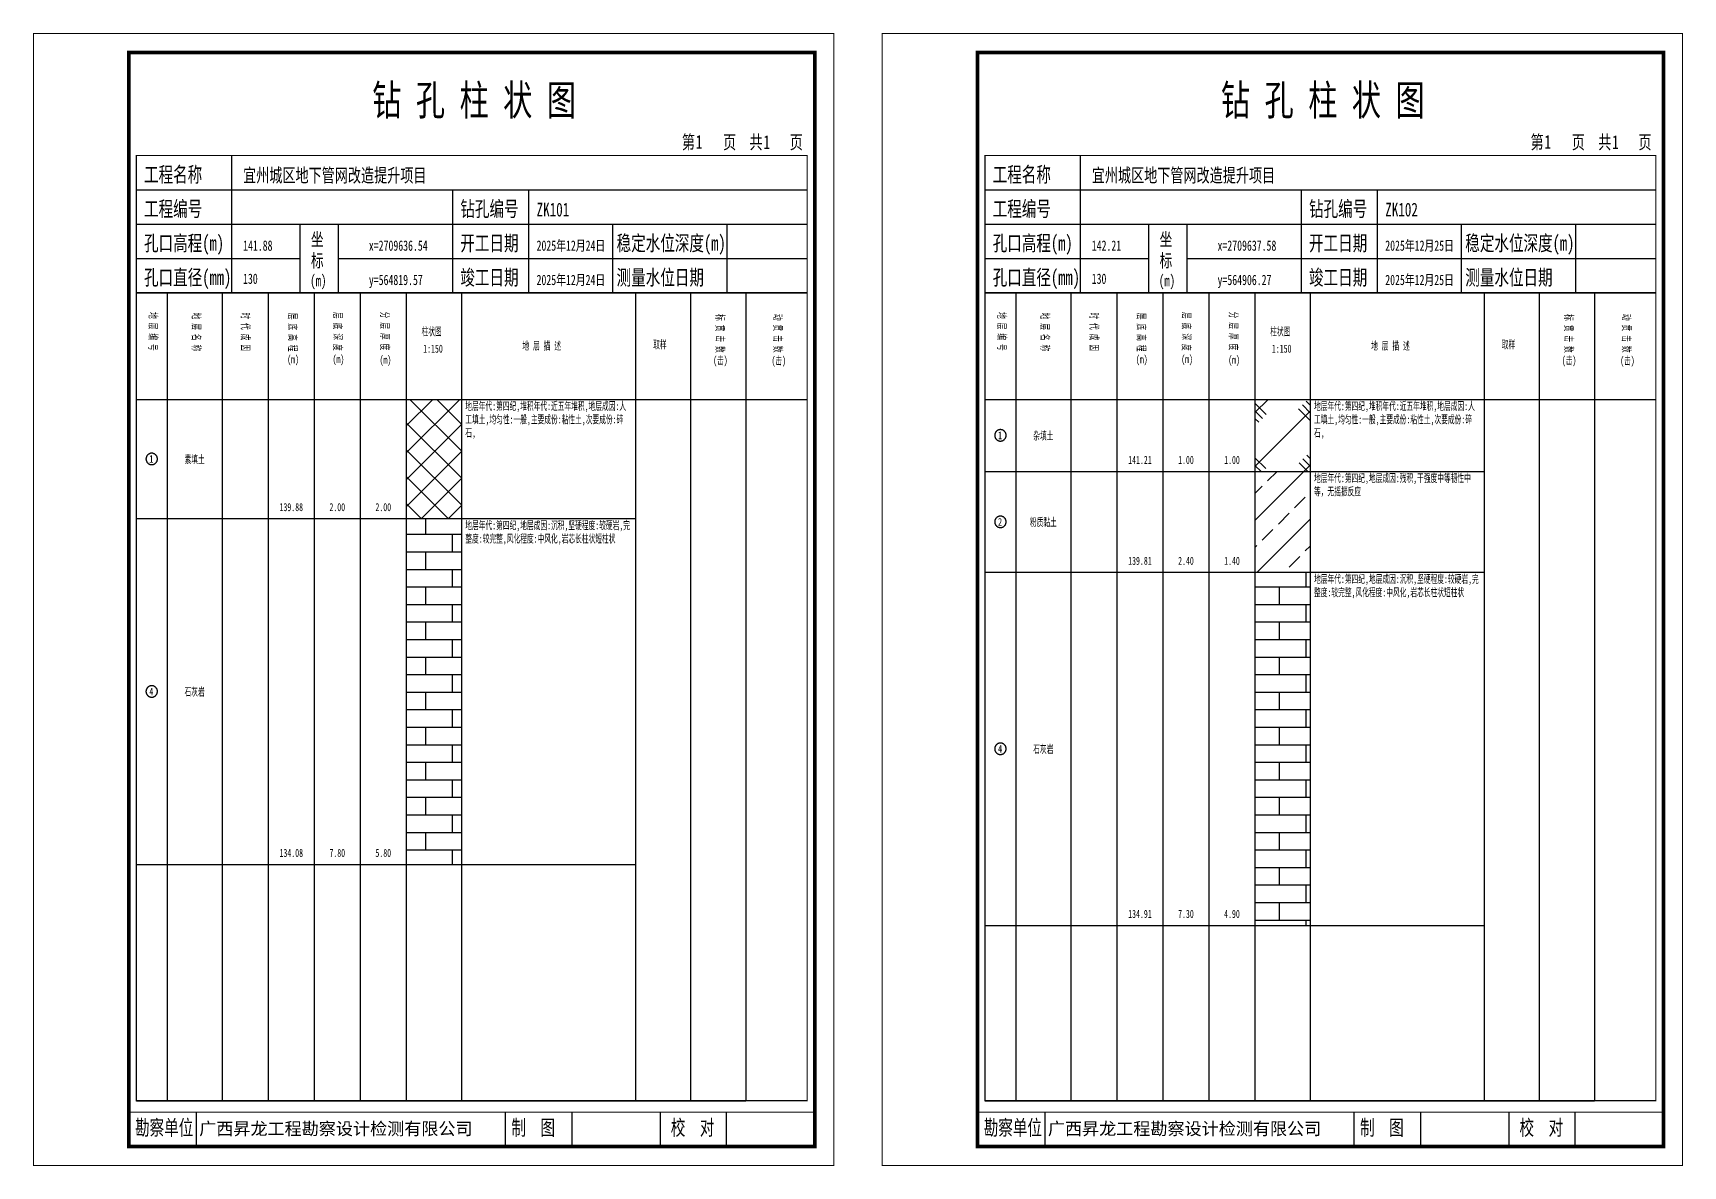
# Model space of a CAD drawing. Header units: millimetres. Extents: x 0 to 2711117, y 0 to 567555.
# Drawn here: x 26944.9 to 27377.9, y -0.1 to 297.1 of the extents above; entities that cross this region are included whole.
import ezdxf
from ezdxf.enums import TextEntityAlignment as Align

# ---------------------------------------------------------------- set-up
doc = ezdxf.new("R2010")
doc.units = ezdxf.units.MM
doc.layers.add('GICAD_POU_TEXTS', color=7, linetype='Continuous')
doc.layers.add('勘察点图例', color=7, linetype='Continuous')
doc.styles.add('HEAD_FONT', font='simfang.ttf', dxfattribs={"width": 0.6})
doc.styles.add('HEAD_FONT2', font='simfang.ttf', dxfattribs={"width": 0.6})
doc.styles.add('HT', font='simhei.ttf')
doc.styles.add('LZ_FONT', font='simfang.ttf', dxfattribs={"width": 0.7, "height": 8})
doc.styles.add('成果图图块', font='simfang.ttf', dxfattribs={"height": 2.5})
doc.styles.add('成果图表体', font='simfang.ttf', dxfattribs={"width": 0.6, "height": 2.1})
pattern_1 = [(0, (0, 0), (0, 4.6), []), (90, (0, 0), (-7, 4.6), [4.6, -4.6])]

# ---------------------------------------------------------------- blocks, each defined once
blk = doc.blocks.new('ZK101')
for p, q in [((52, 229), (52, 265)), ((27, 256), (203, 256)), ((110, 229), (110, 256)), ((130, 229), (130, 256)), ((27, 247), (203, 247)), ((70, 229), (70, 247)), ((80, 229), (80, 247)), ((152, 229), (152, 247)), ((182, 229), (182, 247)), ((27, 238), (70, 238)), ((80, 238), (203, 238)), ((27, 229), (35.05, 229)), ((35.05, 229), (35.05, 17)), ((35.05, 229), (49.53, 229)), ((49.53, 229), (49.53, 17)), ((49.53, 229), (61.6, 229)), ((61.6, 229), (61.6, 17)), ((61.6, 229), (73.68, 229)), ((73.68, 229), (73.68, 17)), ((73.68, 229), (85.75, 229)), ((85.75, 229), (85.75, 17)), ((85.75, 229), (97.82, 229)), ((97.82, 229), (97.82, 17)), ((97.82, 229), (112.3, 229)), ((112.3, 229), (112.3, 17)), ((112.3, 229), (157.93, 229)), ((157.93, 229), (157.93, 17)), ((157.93, 229), (172.42, 229)), ((172.42, 229), (172.42, 17)), ((172.42, 229), (186.9, 229)), ((186.9, 229), (186.9, 17)), ((186.9, 229), (203, 229)), ((27, 201), (203, 201)), ((27, 17), (35.05, 17)), ((35.05, 17), (49.53, 17)), ((42.74, 4.95), (42.74, 13.95)), ((42.74, 4.95), (42.74, 13.95)), ((49.53, 17), (61.6, 17)), ((61.6, 17), (73.68, 17)), ((73.68, 17), (85.75, 17)), ((85.75, 17), (97.82, 17)), ((97.82, 17), (112.3, 17)), ((112.3, 17), (157.93, 17)), ((123.83, 4.95), (123.83, 13.95)), ((141.38, 4.95), (141.38, 13.95)), ((157.93, 17), (172.42, 17)), ((164.48, 4.95), (164.48, 13.95)), ((172.42, 17), (186.9, 17)), ((181.84, 4.95), (181.84, 13.95)), ((181.84, 4.95), (181.84, 13.95))]:
    blk.add_line(p, q)
for points, const_width in [([(0, 0), (210, 0), (210, 297), (0, 297)], 0.25), ([(25, 5), (205, 5), (205, 292), (25, 292)], 1), ([(27, 265), (203, 265), (203, 17), (27, 17)], 0.3)]:
    blk.add_lwpolyline(points, close=True, dxfattribs=dict(const_width=const_width))
at = {"const_width": 0.3}
for points in [[(27, 229), (203, 229)], [(25, 14), (205, 14)]]:
    blk.add_lwpolyline(points, dxfattribs=at)
at = {"style": 'LZ_FONT', "width": 0.7}
for s, height, p in [('钻 孔 柱 状 图', 8, (88.9, 275.54)), ('第', 3.6, (170.12, 266.7)), ('1', 3.6, (173.78, 266.75)), ('页', 3.6, (180.96, 266.7)), ('共', 3.6, (187.88, 266.7)), ('1', 3.6, (191.54, 266.7)), ('页', 3.6, (198.44, 266.7)), ('工程名称', 4, (29, 258)), ('宜州城区地下管网改造提升项目', 3.6, (55, 258)), ('工程编号', 4, (29, 249)), ('钻孔编号', 4, (112, 249)), ('ZK101', 3.6, (132, 249)), ('孔口高程(m)', 4, (29, 240)), ('141.88', 2.7, (55, 240)), ('坐', 3.5, (72.79, 241.24)), ('x=2709636.54', 2.7, (88, 240)), ('开工日期', 4, (112, 240)), ('2025年12月24日', 2.7, (132, 240)), ('稳定水位深度(m)', 4, (153, 240)), ('标', 3.5, (72.79, 235.7)), ('孔口直径(mm)', 4, (29, 231)), ('130', 2.7, (54.98, 231.31)), ('(m) ', 3, (72.59, 230.65)), ('竣工日期', 4, (112, 231)), ('2025年12月24日', 2.7, (132, 231)), ('测量水位日期', 4, (153, 231)), ('y=564819.57', 2.7, (88, 231)), ('勘察单位', 4, (26.65, 7.95)), ('制  图', 4, (125.4, 7.95)), ('校  对', 4, (167.22, 7.95))]:
    blk.add_text(s, height=height, dxfattribs=at).set_placement(p)
at = {"style": 'HT'}
blk.add_text('广西昇龙工程勘察设计检测有限公司', height=3.2865, dxfattribs=at).set_placement((43.48, 8.02))
at = {"char_height": 2.1, "width": 22.806, "attachment_point": 1, "rotation": 270, "style": 'HEAD_FONT'}
for s, insert in [('地 层 编 号', (32.46, 223.92)), ('地 层 名 称', (43.79, 223.76)), ('时 代 成 因', (56.67, 223.83)), ('层 底 高 程', (69.07, 223.71)), ('层 底 深 度', (80.9, 223.91)), ('分 层 厚 度', (93.26, 224.01)), ('标 贯 击 数', (181.21, 223.37)), ('动 贯 击 数', (196.38, 223.43))]:
    blk.add_mtext(s, dxfattribs=dict(at, insert=insert))
at = {"char_height": 2.1, "attachment_point": 1}
for s, insert, width, style in [('柱状图', (101.82, 219.87), 7.855, 'HEAD_FONT2'), ('取样', (162.58, 216.44), 7.855, 'HEAD_FONT2'), ('(m)', (66.58, 212.56), 4.7944, 'HEAD_FONT'), ('(m)', (78.47, 212.61), 4.7944, 'HEAD_FONT'), ('(m)', (90.81, 212.43), 4.7944, 'HEAD_FONT'), ('1:150', (102.26, 215.36), 6.9223, 'HEAD_FONT2'), ('地 层 描 述', (128.29, 216.11), 22.0781, 'HEAD_FONT2'), ('(击)', (178.33, 212.31), 7.855, 'HEAD_FONT2'), ('(击)', (193.64, 212.22), 7.855, 'HEAD_FONT2')]:
    blk.add_mtext(s, dxfattribs=dict(at, insert=insert, width=width, style=style))
blk = doc.blocks.new('ZK101_0')
at = {"color": 7}
blk.add_polyline3d([(-1.5, 0.02, 0), (-1.5, -0.06, 0), (-1.49, -0.13, 0), (-1.48, -0.2, 0), (-1.47, -0.28, 0), (-1.46, -0.35, 0), (-1.44, -0.42, 0), (-1.41, -0.49, 0), (-1.39, -0.56, 0), (-1.36, -0.63, 0), (-1.32, -0.69, 0), (-1.29, -0.76, 0), (-1.25, -0.82, 0), (-1.2, -0.88, 0), (-1.16, -0.94, 0), (-1.11, -0.99, 0), (-1.06, -1.04, 0), (-1.01, -1.1, 0), (-0.95, -1.14, 0), (-0.89, -1.19, 0), (-0.83, -1.23, 0), (-0.77, -1.27, 0), (-0.71, -1.31, 0), (-0.64, -1.34, 0), (-0.57, -1.37, 0), (-0.51, -1.4, 0), (-0.44, -1.42, 0), (-0.36, -1.44, 0), (-0.29, -1.46, 0), (-0.22, -1.47, 0), (-0.15, -1.48, 0), (-0.07, -1.48, 0), (0, -1.48, 0), (0.07, -1.48, 0), (0.15, -1.48, 0), (0.22, -1.47, 0), (0.29, -1.46, 0), (0.36, -1.44, 0), (0.44, -1.42, 0), (0.51, -1.4, 0), (0.57, -1.37, 0), (0.64, -1.34, 0), (0.71, -1.31, 0), (0.77, -1.27, 0), (0.83, -1.23, 0), (0.89, -1.19, 0), (0.95, -1.14, 0), (1.01, -1.1, 0), (1.06, -1.04, 0), (1.11, -0.99, 0), (1.16, -0.94, 0), (1.2, -0.88, 0), (1.25, -0.82, 0), (1.29, -0.76, 0), (1.32, -0.69, 0), (1.36, -0.63, 0), (1.39, -0.56, 0), (1.41, -0.49, 0), (1.44, -0.42, 0), (1.46, -0.35, 0), (1.47, -0.28, 0), (1.48, -0.2, 0), (1.49, -0.13, 0), (1.5, -0.06, 0), (1.5, 0.02, 0), (1.5, 0.09, 0), (1.49, 0.16, 0), (1.48, 0.24, 0), (1.47, 0.31, 0), (1.46, 0.38, 0), (1.44, 0.45, 0), (1.41, 0.52, 0), (1.39, 0.59, 0), (1.36, 0.66, 0), (1.32, 0.72, 0), (1.29, 0.79, 0), (1.25, 0.85, 0), (1.2, 0.91, 0), (1.16, 0.97, 0), (1.11, 1.02, 0), (1.06, 1.08, 0), (1.01, 1.13, 0), (0.95, 1.18, 0), (0.89, 1.22, 0), (0.83, 1.26, 0), (0.77, 1.3, 0), (0.71, 1.34, 0), (0.64, 1.37, 0), (0.57, 1.4, 0), (0.51, 1.43, 0), (0.44, 1.45, 0), (0.36, 1.47, 0), (0.29, 1.49, 0), (0.22, 1.5, 0), (0.15, 1.51, 0), (0.07, 1.51, 0), (0, 1.52, 0), (-0.07, 1.51, 0), (-0.15, 1.51, 0), (-0.22, 1.5, 0), (-0.29, 1.49, 0), (-0.36, 1.47, 0), (-0.44, 1.45, 0), (-0.51, 1.43, 0), (-0.57, 1.4, 0), (-0.64, 1.37, 0), (-0.71, 1.34, 0), (-0.77, 1.3, 0), (-0.83, 1.26, 0), (-0.89, 1.22, 0), (-0.95, 1.18, 0), (-1.01, 1.13, 0), (-1.06, 1.08, 0), (-1.11, 1.02, 0), (-1.16, 0.97, 0), (-1.2, 0.91, 0), (-1.25, 0.85, 0), (-1.29, 0.79, 0), (-1.32, 0.72, 0), (-1.36, 0.66, 0), (-1.39, 0.59, 0), (-1.41, 0.52, 0), (-1.44, 0.45, 0), (-1.46, 0.38, 0), (-1.47, 0.31, 0), (-1.48, 0.24, 0), (-1.49, 0.16, 0), (-1.5, 0.09, 0), (-1.5, 0.02, 0)], dxfattribs=at)
at = {"layer": 'GICAD_POU_TEXTS', "color": 7, "style": '成果图图块', "width": 0.7}
blk.add_text('1', height=2, dxfattribs=at).set_placement((-0.09, -0.99), align=Align.CENTER)
blk = doc.blocks.new('ZK101_1')
at = {"color": 7}
blk.add_polyline3d([(-1.5, 0.02, 0), (-1.5, -0.06, 0), (-1.49, -0.13, 0), (-1.48, -0.2, 0), (-1.47, -0.28, 0), (-1.46, -0.35, 0), (-1.44, -0.42, 0), (-1.41, -0.49, 0), (-1.39, -0.56, 0), (-1.36, -0.63, 0), (-1.32, -0.69, 0), (-1.29, -0.76, 0), (-1.25, -0.82, 0), (-1.2, -0.88, 0), (-1.16, -0.94, 0), (-1.11, -0.99, 0), (-1.06, -1.04, 0), (-1.01, -1.1, 0), (-0.95, -1.14, 0), (-0.89, -1.19, 0), (-0.83, -1.23, 0), (-0.77, -1.27, 0), (-0.71, -1.31, 0), (-0.64, -1.34, 0), (-0.57, -1.37, 0), (-0.51, -1.4, 0), (-0.44, -1.42, 0), (-0.36, -1.44, 0), (-0.29, -1.46, 0), (-0.22, -1.47, 0), (-0.15, -1.48, 0), (-0.07, -1.48, 0), (0, -1.48, 0), (0.07, -1.48, 0), (0.15, -1.48, 0), (0.22, -1.47, 0), (0.29, -1.46, 0), (0.36, -1.44, 0), (0.44, -1.42, 0), (0.51, -1.4, 0), (0.57, -1.37, 0), (0.64, -1.34, 0), (0.71, -1.31, 0), (0.77, -1.27, 0), (0.83, -1.23, 0), (0.89, -1.19, 0), (0.95, -1.14, 0), (1.01, -1.1, 0), (1.06, -1.04, 0), (1.11, -0.99, 0), (1.16, -0.94, 0), (1.2, -0.88, 0), (1.25, -0.82, 0), (1.29, -0.76, 0), (1.32, -0.69, 0), (1.36, -0.63, 0), (1.39, -0.56, 0), (1.41, -0.49, 0), (1.44, -0.42, 0), (1.46, -0.35, 0), (1.47, -0.28, 0), (1.48, -0.2, 0), (1.49, -0.13, 0), (1.5, -0.06, 0), (1.5, 0.02, 0), (1.5, 0.09, 0), (1.49, 0.16, 0), (1.48, 0.24, 0), (1.47, 0.31, 0), (1.46, 0.38, 0), (1.44, 0.45, 0), (1.41, 0.52, 0), (1.39, 0.59, 0), (1.36, 0.66, 0), (1.32, 0.72, 0), (1.29, 0.79, 0), (1.25, 0.85, 0), (1.2, 0.91, 0), (1.16, 0.97, 0), (1.11, 1.02, 0), (1.06, 1.08, 0), (1.01, 1.13, 0), (0.95, 1.18, 0), (0.89, 1.22, 0), (0.83, 1.26, 0), (0.77, 1.3, 0), (0.71, 1.34, 0), (0.64, 1.37, 0), (0.57, 1.4, 0), (0.51, 1.43, 0), (0.44, 1.45, 0), (0.36, 1.47, 0), (0.29, 1.49, 0), (0.22, 1.5, 0), (0.15, 1.51, 0), (0.07, 1.51, 0), (0, 1.52, 0), (-0.07, 1.51, 0), (-0.15, 1.51, 0), (-0.22, 1.5, 0), (-0.29, 1.49, 0), (-0.36, 1.47, 0), (-0.44, 1.45, 0), (-0.51, 1.43, 0), (-0.57, 1.4, 0), (-0.64, 1.37, 0), (-0.71, 1.34, 0), (-0.77, 1.3, 0), (-0.83, 1.26, 0), (-0.89, 1.22, 0), (-0.95, 1.18, 0), (-1.01, 1.13, 0), (-1.06, 1.08, 0), (-1.11, 1.02, 0), (-1.16, 0.97, 0), (-1.2, 0.91, 0), (-1.25, 0.85, 0), (-1.29, 0.79, 0), (-1.32, 0.72, 0), (-1.36, 0.66, 0), (-1.39, 0.59, 0), (-1.41, 0.52, 0), (-1.44, 0.45, 0), (-1.46, 0.38, 0), (-1.47, 0.31, 0), (-1.48, 0.24, 0), (-1.49, 0.16, 0), (-1.5, 0.09, 0), (-1.5, 0.02, 0)], dxfattribs=at)
at = {"layer": 'GICAD_POU_TEXTS', "color": 7, "style": '成果图图块', "width": 0.7}
blk.add_text('4', height=2, dxfattribs=at).set_placement((-0.09, -0.99), align=Align.CENTER)
blk = doc.blocks.new('ZK102')
for p, q in [((52, 229), (52, 265)), ((27, 256), (203, 256)), ((110, 229), (110, 256)), ((130, 229), (130, 256)), ((27, 247), (203, 247)), ((70, 229), (70, 247)), ((80, 229), (80, 247)), ((152, 229), (152, 247)), ((182, 229), (182, 247)), ((27, 238), (70, 238)), ((80, 238), (203, 238)), ((27, 229), (35.05, 229)), ((35.05, 229), (35.05, 17)), ((35.05, 229), (49.53, 229)), ((49.53, 229), (49.53, 17)), ((49.53, 229), (61.6, 229)), ((61.6, 229), (61.6, 17)), ((61.6, 229), (73.68, 229)), ((73.68, 229), (73.68, 17)), ((73.68, 229), (85.75, 229)), ((85.75, 229), (85.75, 17)), ((85.75, 229), (97.82, 229)), ((97.82, 229), (97.82, 17)), ((97.82, 229), (112.3, 229)), ((112.3, 229), (112.3, 17)), ((112.3, 229), (157.93, 229)), ((157.93, 229), (157.93, 17)), ((157.93, 229), (172.42, 229)), ((172.42, 229), (172.42, 17)), ((172.42, 229), (186.9, 229)), ((186.9, 229), (186.9, 17)), ((186.9, 229), (203, 229)), ((27, 201), (203, 201)), ((27, 17), (35.05, 17)), ((35.05, 17), (49.53, 17)), ((42.74, 4.95), (42.74, 13.95)), ((42.74, 4.95), (42.74, 13.95)), ((49.53, 17), (61.6, 17)), ((61.6, 17), (73.68, 17)), ((73.68, 17), (85.75, 17)), ((85.75, 17), (97.82, 17)), ((97.82, 17), (112.3, 17)), ((112.3, 17), (157.93, 17)), ((123.83, 4.95), (123.83, 13.95)), ((141.38, 4.95), (141.38, 13.95)), ((157.93, 17), (172.42, 17)), ((164.48, 4.95), (164.48, 13.95)), ((172.42, 17), (186.9, 17)), ((181.84, 4.95), (181.84, 13.95)), ((181.84, 4.95), (181.84, 13.95))]:
    blk.add_line(p, q)
for points, const_width in [([(0, 0), (210, 0), (210, 297), (0, 297)], 0.25), ([(25, 5), (205, 5), (205, 292), (25, 292)], 1), ([(27, 265), (203, 265), (203, 17), (27, 17)], 0.3)]:
    blk.add_lwpolyline(points, close=True, dxfattribs=dict(const_width=const_width))
at = {"const_width": 0.3}
for points in [[(27, 229), (203, 229)], [(25, 14), (205, 14)]]:
    blk.add_lwpolyline(points, dxfattribs=at)
at = {"style": 'LZ_FONT', "width": 0.7}
for s, height, p in [('钻 孔 柱 状 图', 8, (88.9, 275.54)), ('第', 3.6, (170.12, 266.7)), ('1', 3.6, (173.78, 266.75)), ('页', 3.6, (180.96, 266.7)), ('共', 3.6, (187.88, 266.7)), ('1', 3.6, (191.54, 266.7)), ('页', 3.6, (198.44, 266.7)), ('工程名称', 4, (29, 258)), ('宜州城区地下管网改造提升项目', 3.6, (55, 258)), ('工程编号', 4, (29, 249)), ('钻孔编号', 4, (112, 249)), ('ZK102', 3.6, (132, 249)), ('孔口高程(m)', 4, (29, 240)), ('142.21', 2.7, (55, 240)), ('坐', 3.5, (72.79, 241.24)), ('x=2709637.58', 2.7, (88, 240)), ('开工日期', 4, (112, 240)), ('2025年12月25日', 2.7, (132, 240)), ('稳定水位深度(m)', 4, (153, 240)), ('标', 3.5, (72.79, 235.7)), ('孔口直径(mm)', 4, (29, 231)), ('130', 2.7, (54.98, 231.31)), ('(m) ', 3, (72.59, 230.65)), ('竣工日期', 4, (112, 231)), ('2025年12月25日', 2.7, (132, 231)), ('测量水位日期', 4, (153, 231)), ('y=564906.27', 2.7, (88, 231)), ('勘察单位', 4, (26.65, 7.95)), ('制  图', 4, (125.4, 7.95)), ('校  对', 4, (167.22, 7.95))]:
    blk.add_text(s, height=height, dxfattribs=at).set_placement(p)
at = {"style": 'HT'}
blk.add_text('广西昇龙工程勘察设计检测有限公司', height=3.2865, dxfattribs=at).set_placement((43.48, 8.02))
at = {"char_height": 2.1, "width": 22.806, "attachment_point": 1, "rotation": 270, "style": 'HEAD_FONT'}
for s, insert in [('地 层 编 号', (32.46, 223.92)), ('地 层 名 称', (43.79, 223.76)), ('时 代 成 因', (56.67, 223.83)), ('层 底 高 程', (69.07, 223.71)), ('层 底 深 度', (80.9, 223.91)), ('分 层 厚 度', (93.26, 224.01)), ('标 贯 击 数', (181.21, 223.37)), ('动 贯 击 数', (196.38, 223.43))]:
    blk.add_mtext(s, dxfattribs=dict(at, insert=insert))
at = {"char_height": 2.1, "attachment_point": 1}
for s, insert, width, style in [('柱状图', (101.82, 219.87), 7.855, 'HEAD_FONT2'), ('取样', (162.58, 216.44), 7.855, 'HEAD_FONT2'), ('(m)', (66.58, 212.56), 4.7944, 'HEAD_FONT'), ('(m)', (78.47, 212.61), 4.7944, 'HEAD_FONT'), ('(m)', (90.81, 212.43), 4.7944, 'HEAD_FONT'), ('1:150', (102.26, 215.36), 6.9223, 'HEAD_FONT2'), ('地 层 描 述', (128.29, 216.11), 22.0781, 'HEAD_FONT2'), ('(击)', (178.33, 212.31), 7.855, 'HEAD_FONT2'), ('(击)', (193.64, 212.22), 7.855, 'HEAD_FONT2')]:
    blk.add_mtext(s, dxfattribs=dict(at, insert=insert, width=width, style=style))
blk = doc.blocks.new('ZK102_0')
at = {"color": 7}
blk.add_polyline3d([(-1.5, 0.02, 0), (-1.5, -0.06, 0), (-1.49, -0.13, 0), (-1.48, -0.2, 0), (-1.47, -0.28, 0), (-1.46, -0.35, 0), (-1.44, -0.42, 0), (-1.41, -0.49, 0), (-1.39, -0.56, 0), (-1.36, -0.63, 0), (-1.32, -0.69, 0), (-1.29, -0.76, 0), (-1.25, -0.82, 0), (-1.2, -0.88, 0), (-1.16, -0.94, 0), (-1.11, -0.99, 0), (-1.06, -1.04, 0), (-1.01, -1.1, 0), (-0.95, -1.14, 0), (-0.89, -1.19, 0), (-0.83, -1.23, 0), (-0.77, -1.27, 0), (-0.71, -1.31, 0), (-0.64, -1.34, 0), (-0.57, -1.37, 0), (-0.51, -1.4, 0), (-0.44, -1.42, 0), (-0.36, -1.44, 0), (-0.29, -1.46, 0), (-0.22, -1.47, 0), (-0.15, -1.48, 0), (-0.07, -1.48, 0), (0, -1.48, 0), (0.07, -1.48, 0), (0.15, -1.48, 0), (0.22, -1.47, 0), (0.29, -1.46, 0), (0.36, -1.44, 0), (0.44, -1.42, 0), (0.51, -1.4, 0), (0.57, -1.37, 0), (0.64, -1.34, 0), (0.71, -1.31, 0), (0.77, -1.27, 0), (0.83, -1.23, 0), (0.89, -1.19, 0), (0.95, -1.14, 0), (1.01, -1.1, 0), (1.06, -1.04, 0), (1.11, -0.99, 0), (1.16, -0.94, 0), (1.2, -0.88, 0), (1.25, -0.82, 0), (1.29, -0.76, 0), (1.32, -0.69, 0), (1.36, -0.63, 0), (1.39, -0.56, 0), (1.41, -0.49, 0), (1.44, -0.42, 0), (1.46, -0.35, 0), (1.47, -0.28, 0), (1.48, -0.2, 0), (1.49, -0.13, 0), (1.5, -0.06, 0), (1.5, 0.02, 0), (1.5, 0.09, 0), (1.49, 0.16, 0), (1.48, 0.24, 0), (1.47, 0.31, 0), (1.46, 0.38, 0), (1.44, 0.45, 0), (1.41, 0.52, 0), (1.39, 0.59, 0), (1.36, 0.66, 0), (1.32, 0.72, 0), (1.29, 0.79, 0), (1.25, 0.85, 0), (1.2, 0.91, 0), (1.16, 0.97, 0), (1.11, 1.02, 0), (1.06, 1.08, 0), (1.01, 1.13, 0), (0.95, 1.18, 0), (0.89, 1.22, 0), (0.83, 1.26, 0), (0.77, 1.3, 0), (0.71, 1.34, 0), (0.64, 1.37, 0), (0.57, 1.4, 0), (0.51, 1.43, 0), (0.44, 1.45, 0), (0.36, 1.47, 0), (0.29, 1.49, 0), (0.22, 1.5, 0), (0.15, 1.51, 0), (0.07, 1.51, 0), (0, 1.52, 0), (-0.07, 1.51, 0), (-0.15, 1.51, 0), (-0.22, 1.5, 0), (-0.29, 1.49, 0), (-0.36, 1.47, 0), (-0.44, 1.45, 0), (-0.51, 1.43, 0), (-0.57, 1.4, 0), (-0.64, 1.37, 0), (-0.71, 1.34, 0), (-0.77, 1.3, 0), (-0.83, 1.26, 0), (-0.89, 1.22, 0), (-0.95, 1.18, 0), (-1.01, 1.13, 0), (-1.06, 1.08, 0), (-1.11, 1.02, 0), (-1.16, 0.97, 0), (-1.2, 0.91, 0), (-1.25, 0.85, 0), (-1.29, 0.79, 0), (-1.32, 0.72, 0), (-1.36, 0.66, 0), (-1.39, 0.59, 0), (-1.41, 0.52, 0), (-1.44, 0.45, 0), (-1.46, 0.38, 0), (-1.47, 0.31, 0), (-1.48, 0.24, 0), (-1.49, 0.16, 0), (-1.5, 0.09, 0), (-1.5, 0.02, 0)], dxfattribs=at)
at = {"layer": 'GICAD_POU_TEXTS', "color": 7, "style": '成果图图块', "width": 0.7}
blk.add_text('1', height=2, dxfattribs=at).set_placement((-0.09, -0.99), align=Align.CENTER)
blk = doc.blocks.new('ZK102_1')
at = {"color": 7}
blk.add_polyline3d([(-1.5, 0.02, 0), (-1.5, -0.06, 0), (-1.49, -0.13, 0), (-1.48, -0.2, 0), (-1.47, -0.28, 0), (-1.46, -0.35, 0), (-1.44, -0.42, 0), (-1.41, -0.49, 0), (-1.39, -0.56, 0), (-1.36, -0.63, 0), (-1.32, -0.69, 0), (-1.29, -0.76, 0), (-1.25, -0.82, 0), (-1.2, -0.88, 0), (-1.16, -0.94, 0), (-1.11, -0.99, 0), (-1.06, -1.04, 0), (-1.01, -1.1, 0), (-0.95, -1.14, 0), (-0.89, -1.19, 0), (-0.83, -1.23, 0), (-0.77, -1.27, 0), (-0.71, -1.31, 0), (-0.64, -1.34, 0), (-0.57, -1.37, 0), (-0.51, -1.4, 0), (-0.44, -1.42, 0), (-0.36, -1.44, 0), (-0.29, -1.46, 0), (-0.22, -1.47, 0), (-0.15, -1.48, 0), (-0.07, -1.48, 0), (0, -1.48, 0), (0.07, -1.48, 0), (0.15, -1.48, 0), (0.22, -1.47, 0), (0.29, -1.46, 0), (0.36, -1.44, 0), (0.44, -1.42, 0), (0.51, -1.4, 0), (0.57, -1.37, 0), (0.64, -1.34, 0), (0.71, -1.31, 0), (0.77, -1.27, 0), (0.83, -1.23, 0), (0.89, -1.19, 0), (0.95, -1.14, 0), (1.01, -1.1, 0), (1.06, -1.04, 0), (1.11, -0.99, 0), (1.16, -0.94, 0), (1.2, -0.88, 0), (1.25, -0.82, 0), (1.29, -0.76, 0), (1.32, -0.69, 0), (1.36, -0.63, 0), (1.39, -0.56, 0), (1.41, -0.49, 0), (1.44, -0.42, 0), (1.46, -0.35, 0), (1.47, -0.28, 0), (1.48, -0.2, 0), (1.49, -0.13, 0), (1.5, -0.06, 0), (1.5, 0.02, 0), (1.5, 0.09, 0), (1.49, 0.16, 0), (1.48, 0.24, 0), (1.47, 0.31, 0), (1.46, 0.38, 0), (1.44, 0.45, 0), (1.41, 0.52, 0), (1.39, 0.59, 0), (1.36, 0.66, 0), (1.32, 0.72, 0), (1.29, 0.79, 0), (1.25, 0.85, 0), (1.2, 0.91, 0), (1.16, 0.97, 0), (1.11, 1.02, 0), (1.06, 1.08, 0), (1.01, 1.13, 0), (0.95, 1.18, 0), (0.89, 1.22, 0), (0.83, 1.26, 0), (0.77, 1.3, 0), (0.71, 1.34, 0), (0.64, 1.37, 0), (0.57, 1.4, 0), (0.51, 1.43, 0), (0.44, 1.45, 0), (0.36, 1.47, 0), (0.29, 1.49, 0), (0.22, 1.5, 0), (0.15, 1.51, 0), (0.07, 1.51, 0), (0, 1.52, 0), (-0.07, 1.51, 0), (-0.15, 1.51, 0), (-0.22, 1.5, 0), (-0.29, 1.49, 0), (-0.36, 1.47, 0), (-0.44, 1.45, 0), (-0.51, 1.43, 0), (-0.57, 1.4, 0), (-0.64, 1.37, 0), (-0.71, 1.34, 0), (-0.77, 1.3, 0), (-0.83, 1.26, 0), (-0.89, 1.22, 0), (-0.95, 1.18, 0), (-1.01, 1.13, 0), (-1.06, 1.08, 0), (-1.11, 1.02, 0), (-1.16, 0.97, 0), (-1.2, 0.91, 0), (-1.25, 0.85, 0), (-1.29, 0.79, 0), (-1.32, 0.72, 0), (-1.36, 0.66, 0), (-1.39, 0.59, 0), (-1.41, 0.52, 0), (-1.44, 0.45, 0), (-1.46, 0.38, 0), (-1.47, 0.31, 0), (-1.48, 0.24, 0), (-1.49, 0.16, 0), (-1.5, 0.09, 0), (-1.5, 0.02, 0)], dxfattribs=at)
at = {"layer": 'GICAD_POU_TEXTS', "color": 7, "style": '成果图图块', "width": 0.7}
blk.add_text('2', height=2, dxfattribs=at).set_placement((-0.09, -0.99), align=Align.CENTER)
blk = doc.blocks.new('ZK102_2')
at = {"color": 7}
blk.add_polyline3d([(-1.5, 0.02, 0), (-1.5, -0.06, 0), (-1.49, -0.13, 0), (-1.48, -0.2, 0), (-1.47, -0.28, 0), (-1.46, -0.35, 0), (-1.44, -0.42, 0), (-1.41, -0.49, 0), (-1.39, -0.56, 0), (-1.36, -0.63, 0), (-1.32, -0.69, 0), (-1.29, -0.76, 0), (-1.25, -0.82, 0), (-1.2, -0.88, 0), (-1.16, -0.94, 0), (-1.11, -0.99, 0), (-1.06, -1.04, 0), (-1.01, -1.1, 0), (-0.95, -1.14, 0), (-0.89, -1.19, 0), (-0.83, -1.23, 0), (-0.77, -1.27, 0), (-0.71, -1.31, 0), (-0.64, -1.34, 0), (-0.57, -1.37, 0), (-0.51, -1.4, 0), (-0.44, -1.42, 0), (-0.36, -1.44, 0), (-0.29, -1.46, 0), (-0.22, -1.47, 0), (-0.15, -1.48, 0), (-0.07, -1.48, 0), (0, -1.48, 0), (0.07, -1.48, 0), (0.15, -1.48, 0), (0.22, -1.47, 0), (0.29, -1.46, 0), (0.36, -1.44, 0), (0.44, -1.42, 0), (0.51, -1.4, 0), (0.57, -1.37, 0), (0.64, -1.34, 0), (0.71, -1.31, 0), (0.77, -1.27, 0), (0.83, -1.23, 0), (0.89, -1.19, 0), (0.95, -1.14, 0), (1.01, -1.1, 0), (1.06, -1.04, 0), (1.11, -0.99, 0), (1.16, -0.94, 0), (1.2, -0.88, 0), (1.25, -0.82, 0), (1.29, -0.76, 0), (1.32, -0.69, 0), (1.36, -0.63, 0), (1.39, -0.56, 0), (1.41, -0.49, 0), (1.44, -0.42, 0), (1.46, -0.35, 0), (1.47, -0.28, 0), (1.48, -0.2, 0), (1.49, -0.13, 0), (1.5, -0.06, 0), (1.5, 0.02, 0), (1.5, 0.09, 0), (1.49, 0.16, 0), (1.48, 0.24, 0), (1.47, 0.31, 0), (1.46, 0.38, 0), (1.44, 0.45, 0), (1.41, 0.52, 0), (1.39, 0.59, 0), (1.36, 0.66, 0), (1.32, 0.72, 0), (1.29, 0.79, 0), (1.25, 0.85, 0), (1.2, 0.91, 0), (1.16, 0.97, 0), (1.11, 1.02, 0), (1.06, 1.08, 0), (1.01, 1.13, 0), (0.95, 1.18, 0), (0.89, 1.22, 0), (0.83, 1.26, 0), (0.77, 1.3, 0), (0.71, 1.34, 0), (0.64, 1.37, 0), (0.57, 1.4, 0), (0.51, 1.43, 0), (0.44, 1.45, 0), (0.36, 1.47, 0), (0.29, 1.49, 0), (0.22, 1.5, 0), (0.15, 1.51, 0), (0.07, 1.51, 0), (0, 1.52, 0), (-0.07, 1.51, 0), (-0.15, 1.51, 0), (-0.22, 1.5, 0), (-0.29, 1.49, 0), (-0.36, 1.47, 0), (-0.44, 1.45, 0), (-0.51, 1.43, 0), (-0.57, 1.4, 0), (-0.64, 1.37, 0), (-0.71, 1.34, 0), (-0.77, 1.3, 0), (-0.83, 1.26, 0), (-0.89, 1.22, 0), (-0.95, 1.18, 0), (-1.01, 1.13, 0), (-1.06, 1.08, 0), (-1.11, 1.02, 0), (-1.16, 0.97, 0), (-1.2, 0.91, 0), (-1.25, 0.85, 0), (-1.29, 0.79, 0), (-1.32, 0.72, 0), (-1.36, 0.66, 0), (-1.39, 0.59, 0), (-1.41, 0.52, 0), (-1.44, 0.45, 0), (-1.46, 0.38, 0), (-1.47, 0.31, 0), (-1.48, 0.24, 0), (-1.49, 0.16, 0), (-1.5, 0.09, 0), (-1.5, 0.02, 0)], dxfattribs=at)
at = {"layer": 'GICAD_POU_TEXTS', "color": 7, "style": '成果图图块', "width": 0.7}
blk.add_text('4', height=2, dxfattribs=at).set_placement((-0.09, -0.99), align=Align.CENTER)

msp = doc.modelspace()

# ---------------------------------------------------------------- hatches: boundary and pattern name
at = {"layer": '勘察点图例'}
h = msp.add_hatch(dxfattribs=at)
h.set_pattern_fill('GKSTT', color=256, scale=0.5, style=0, pattern_type=2)
h.set_pattern_definition([(45, (0, 0), (-3.5355339, 3.5355339), []), (135, (0, 0), (-3.5355339, -3.5355339), [])])
h.paths.add_polyline_path([(27042.88, 169.72), (27057.37, 169.72), (27057.37, 201), (27042.88, 201)])
h = msp.add_hatch(dxfattribs=at)
h.set_pattern_fill('GKZTT', color=256, scale=0.5, style=0, pattern_type=2)
h.set_pattern_definition([(45, (0, 0), (-7.0710678, 7.0710678), []), (135, (2.5, -1), (-14.142136, -14.142136), [5, -15]), (135, (1.5, -2), (-14.142136, -14.142136), [5, -15]), (135, (0.5, -3), (-14.142136, -14.142136), [5, -15]), (135, (16.5, -1), (-14.142136, -14.142136), [5, -15]), (135, (15.5, -2), (-14.142136, -14.142136), [5, -15]), (135, (14.5, -3), (-14.142136, -14.142136), [5, -15])])
h.paths.add_polyline_path([(27265.57, 182.1), (27280.06, 182.1), (27280.06, 201), (27265.57, 201)])
h = msp.add_hatch(dxfattribs=at)
h.set_pattern_fill('GKFZNT', color=256, scale=0.5, style=0, pattern_type=2)
h.set_pattern_definition([(45, (0, 0), (-7.0710678, 7.0710678), []), (45, (7.071, 0), (-7.0710678, 7.0710678), [4, -2])])
h.paths.add_polyline_path([(27265.57, 155.63), (27280.06, 155.63), (27280.06, 182.1), (27265.57, 182.1)])
h = msp.add_hatch(dxfattribs=at)
h.set_pattern_fill('GKSHY', color=256, scale=0.5, style=0, pattern_type=2)
h.set_pattern_definition(pattern_1)
h.paths.add_polyline_path([(27042.88, 79), (27057.37, 79), (27057.37, 169.72), (27042.88, 169.72)])
h = msp.add_hatch(dxfattribs=at)
h.set_pattern_fill('GKSHY', color=256, scale=0.5, style=0, pattern_type=2)
h.set_pattern_definition(pattern_1)
h.paths.add_polyline_path([(27265.57, 63), (27280.06, 63), (27280.06, 155.63), (27265.57, 155.63)])

# ---------------------------------------------------------------- linework, layer by layer
for p, q in [((27194.75, 182.1), (27280.06, 182.1)), ((27280.06, 182.1), (27325.69, 182.1)), ((26972.07, 169.72), (27057.37, 169.72)), ((27057.37, 169.72), (27103, 169.72)), ((27194.75, 155.63), (27280.06, 155.63)), ((27280.06, 155.63), (27325.69, 155.63)), ((26972.07, 79), (27057.37, 79)), ((27057.37, 79), (27103, 79)), ((27194.75, 63), (27280.06, 63)), ((27280.06, 63), (27325.69, 63))]:
    msp.add_line(p, q, dxfattribs=at)

# ---------------------------------------------------------------- block references
for name, p in [('ZK101', (26945.07, 0)), ('ZK102', (27167.75, 0)), ('ZK102_0', (27198.78, 191.55)), ('ZK101_0', (26976.09, 185.36)), ('ZK102_1', (27198.78, 168.86)), ('ZK101_1', (26976.09, 124.36)), ('ZK102_2', (27198.78, 109.32))]:
    msp.add_blockref(name, p, dxfattribs=at)

# ---------------------------------------------------------------- texts
at = {"layer": '勘察点图例', "style": '成果图表体', "width": 0.6}
for s, p in [('杂填土', (27210.04, 191.55)), ('素填土', (26987.36, 185.36)), ('141.21', (27235.39, 185.1)), ('1.00', (27247.46, 185.1)), ('1.00', (27259.54, 185.1)), ('139.88', (27012.71, 172.72)), ('2.00', (27024.78, 172.72)), ('2.00', (27036.85, 172.72)), ('粉质黏土', (27210.04, 168.86)), ('139.81', (27235.39, 158.63)), ('2.40', (27247.46, 158.63)), ('1.40', (27259.54, 158.63)), ('石灰岩', (26987.36, 124.36)), ('石灰岩', (27210.04, 109.32)), ('134.08', (27012.71, 82)), ('7.80', (27024.78, 82)), ('5.80', (27036.85, 82)), ('134.91', (27235.39, 66)), ('7.30', (27247.46, 66)), ('4.90', (27259.54, 66))]:
    msp.add_text(s, height=2.1, dxfattribs=at).set_placement(p, align=Align.MIDDLE)
at = {"layer": '勘察点图例', "char_height": 2.1, "width": 43.6296, "attachment_point": 1, "style": '成果图表体'}
for s, insert in [('地层年代:第四纪,堆积年代:近五年堆积,地层成因:人工填土,均匀性:一般,主要成份:粘性土,次要成份:碎石,', (27058.37, 200.3)), ('地层年代:第四纪,堆积年代:近五年堆积,地层成因:人工填土,均匀性:一般,主要成份:粘性土,次要成份:碎石,', (27281.06, 200.3)), ('地层年代:第四纪,地层成因:残积,干强度中等韧性中等，无摇振反应', (27281.06, 181.4)), ('地层年代:第四纪,地层成因:沉积,坚硬程度:较硬岩,完整度:较完整,风化程度:中风化,岩芯长柱状短柱状', (27058.37, 169.02)), ('地层年代:第四纪,地层成因:沉积,坚硬程度:较硬岩,完整度:较完整,风化程度:中风化,岩芯长柱状短柱状', (27281.06, 154.93))]:
    msp.add_mtext(s, dxfattribs=dict(at, insert=insert))

doc.saveas('drawing.dxf')
